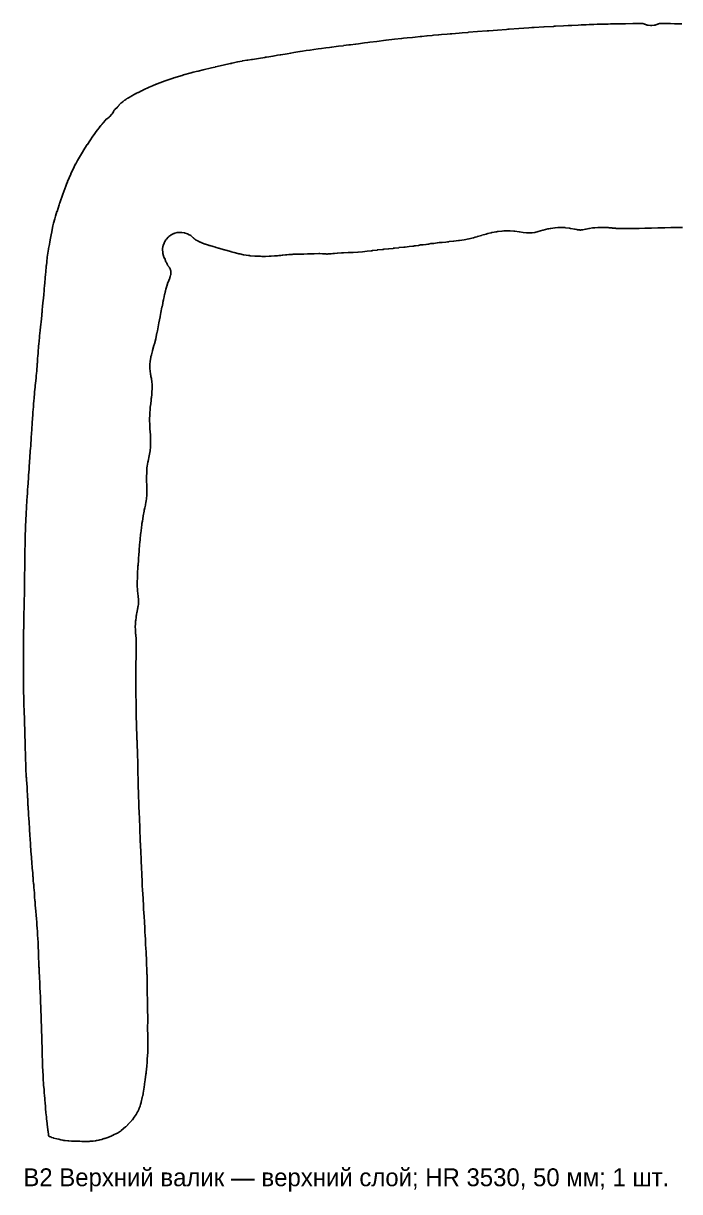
# Model space of a CAD drawing. Header units: millimetres. Extents: x 0 to 702, y -28 to 625.
# Drawn here: x 0 to 367, y -28 to 625 of the extents above; entities that cross this region are included whole.
import ezdxf

# ---------------------------------------------------------------- set-up
doc = ezdxf.new("R2010")
doc.units = ezdxf.units.MM
doc.layers.add('CUT_OUT', color=7, linetype='Continuous')
doc.layers.add('TEXT', color=8, linetype='Continuous')

msp = doc.modelspace()

# ---------------------------------------------------------------- linework, layer by layer
at = {"layer": 'CUT_OUT'}
msp.add_lwpolyline([(368.3, 510.84), (366.37, 510.85), (366.34, 510.85), (366.17, 510.85), (366.14, 510.85), (363.08, 510.81), (363.03, 510.81), (362.75, 510.82), (362.72, 510.82), (362.55, 510.82), (362.52, 510.82), (362.2, 510.82), (362.15, 510.82), (361.88, 510.82), (361.83, 510.82), (358.48, 510.71), (358.48, 510.71), (354.93, 510.59), (354.9, 510.59), (354.87, 510.59), (354.87, 510.59), (354.77, 510.59), (354.75, 510.59), (354.63, 510.59), (354.61, 510.59), (351.02, 510.48), (347.75, 510.4), (347.56, 510.4), (347.37, 510.39), (347.36, 510.39), (347.3, 510.39), (347.29, 510.39), (344.18, 510.33), (341.37, 510.28), (341.23, 510.28), (341.09, 510.28), (341.07, 510.28), (340.99, 510.28), (340.97, 510.28), (338.43, 510.24), (336.33, 510.21), (336.3, 510.21), (336.13, 510.21), (336.1, 510.21), (334.27, 510.21), (334.23, 510.21), (332.66, 510.24), (332.6, 510.25), (331.1, 510.33), (331.04, 510.34), (329.39, 510.49), (329.35, 510.5), (329.13, 510.52), (329.09, 510.52), (329.01, 510.53), (328.94, 510.53), (327.21, 510.7), (327.17, 510.7), (326.91, 510.73), (326.87, 510.73), (325.06, 510.85), (324.99, 510.86), (324.64, 510.87), (324.57, 510.87), (324.39, 510.88), (324.33, 510.88), (323.96, 510.88), (323.9, 510.88), (323.78, 510.88), (323.74, 510.88), (322.11, 510.89), (321.97, 510.88), (321.15, 510.85), (321, 510.84), (319.39, 510.69), (319.36, 510.69), (319.23, 510.68), (319.16, 510.67), (318.78, 510.63), (318.71, 510.63), (318.54, 510.61), (318.48, 510.6), (318.15, 510.55), (318.09, 510.54), (316.39, 510.27), (316.34, 510.26), (316.06, 510.21), (316.01, 510.2), (314.47, 509.9), (314.43, 509.9), (314.4, 509.89), (314.39, 509.89), (314.31, 509.88), (314.27, 509.87), (314.07, 509.83), (314.04, 509.83), (312.71, 509.57), (312.64, 509.56), (311.88, 509.45), (311.76, 509.43), (311.28, 509.4), (311.13, 509.4), (310.73, 509.41), (310.6, 509.42), (309.76, 509.52), (309.66, 509.54), (309.33, 509.6), (309.31, 509.61), (308.28, 509.82), (308.18, 509.84), (308.16, 509.85), (308.13, 509.86), (308.12, 509.86), (308.07, 509.87), (308.06, 509.87), (305.9, 510.3), (305.8, 510.32), (305.19, 510.42), (305.09, 510.43), (302.94, 510.7), (302.82, 510.72), (302.65, 510.73), (301.66, 510.81), (301.49, 510.82), (301.32, 510.82), (301.3, 510.82), (301.18, 510.82), (301.16, 510.82), (298.87, 510.83), (298.62, 510.82), (297.22, 510.7), (296.97, 510.67), (294.66, 510.29), (294.63, 510.29), (294.53, 510.27), (294.4, 510.25), (293.67, 510.11), (293.54, 510.09), (293.35, 510.04), (293.32, 510.04), (293.15, 509.99), (293.12, 509.99), (290.53, 509.32), (290.5, 509.31), (290.29, 509.26), (290.25, 509.25), (287.65, 508.51), (287.61, 508.5), (285.9, 508.08), (285.89, 508.07), (285.71, 508.03), (285.56, 508.01), (284.28, 507.84), (284.13, 507.83), (282.81, 507.8), (282.68, 507.8), (281.28, 507.88), (281.2, 507.89), (279.35, 508.1), (279.32, 508.1), (277.23, 508.39), (277.2, 508.39), (277.03, 508.41), (277, 508.42), (274.62, 508.69), (274.56, 508.69), (274.19, 508.73), (274.13, 508.73), (271.99, 508.88), (271.88, 508.89), (271.29, 508.91), (271.19, 508.91), (271.11, 508.91), (271.04, 508.91), (270.64, 508.9), (270.61, 508.9), (268.65, 508.88), (268.49, 508.88), (267.59, 508.82), (267.43, 508.81), (265.27, 508.56), (265.18, 508.55), (265.11, 508.54), (264.7, 508.49), (264.63, 508.47), (264.57, 508.46), (264.51, 508.45), (264.18, 508.4), (264.13, 508.39), (261.88, 507.94), (261.8, 507.92), (261.35, 507.82), (261.27, 507.8), (259.63, 507.38), (259.01, 507.23), (258.96, 507.22), (258.66, 507.14), (258.61, 507.13), (256.19, 506.44), (256.18, 506.44), (256.08, 506.41), (256.06, 506.4), (253.7, 505.7), (253.66, 505.69), (253.56, 505.66), (253.52, 505.65), (252.45, 505.34), (252.43, 505.34), (251.49, 505.08), (251.43, 505.07), (249.2, 504.55), (249.2, 504.54), (249.16, 504.54), (249.07, 504.52), (249.06, 504.52), (248.98, 504.5), (248.97, 504.5), (246.41, 504), (246.36, 503.99), (243.73, 503.56), (243.71, 503.56), (243.53, 503.53), (243.5, 503.53), (243.22, 503.49), (240.48, 503.13), (240.42, 503.12), (237.97, 502.89), (237.93, 502.89), (237.71, 502.87), (237.67, 502.86), (236.99, 502.78), (236.15, 502.68), (236.1, 502.67), (233.96, 502.5), (232.55, 502.39), (232.38, 502.38), (231.42, 502.25), (231.25, 502.22), (229.41, 501.88), (229.36, 501.87), (229.32, 501.86), (229.16, 501.85), (228, 501.79), (227.75, 501.77), (226.32, 501.58), (226.07, 501.54), (225.08, 501.32), (224.93, 501.3), (224.88, 501.29), (223.32, 501.21), (223.13, 501.19), (222.08, 501.06), (221.9, 501.03), (220.79, 500.83), (220.75, 500.82), (219.07, 500.56), (219.01, 500.55), (218.52, 500.5), (218.06, 500.45), (218.01, 500.45), (217.75, 500.42), (217.71, 500.41), (215.62, 500.13), (215.58, 500.12), (213.33, 499.88), (212.98, 499.85), (212.6, 499.81), (212.6, 499.81), (210.07, 499.55), (210.04, 499.55), (209.9, 499.54), (209.87, 499.53), (207.4, 499.24), (207.38, 499.24), (207.08, 499.21), (206.72, 499.17), (206.7, 499.17), (206.59, 499.15), (206.57, 499.15), (204.07, 498.86), (204.04, 498.85), (201.48, 498.61), (201.47, 498.61), (201.43, 498.61), (201.43, 498.61), (201.07, 498.57), (201.06, 498.57), (200.7, 498.53), (198.08, 498.27), (198.04, 498.27), (197.79, 498.24), (197.74, 498.23), (195.27, 497.92), (195.24, 497.91), (195.01, 497.89), (194.7, 497.85), (194.67, 497.85), (194.47, 497.82), (194.44, 497.82), (192.07, 497.5), (192.03, 497.5), (189.6, 497.23), (189.55, 497.23), (189.53, 497.22), (189.52, 497.22), (186.98, 497.02), (186.94, 497.01), (184.3, 496.86), (184.18, 496.86), (184.16, 496.86), (181.42, 496.74), (178.86, 496.65), (178.83, 496.64), (178.66, 496.64), (178.63, 496.64), (178.34, 496.62), (178.31, 496.62), (178.15, 496.61), (178.12, 496.6), (177.83, 496.58), (177.79, 496.58), (175.54, 496.46), (175.51, 496.46), (175.29, 496.44), (175.26, 496.44), (173.81, 496.33), (173.7, 496.32), (173.13, 496.25), (173.02, 496.24), (171.97, 496.09), (171.91, 496.08), (171.43, 496.03), (171.25, 496.02), (170.96, 496.02), (170.84, 496.02), (170.15, 496), (170.03, 495.99), (169.84, 495.98), (169.65, 495.98), (169.04, 496.01), (169.01, 496.02), (167.66, 496.12), (167.59, 496.12), (167.22, 496.15), (167.15, 496.15), (165.67, 496.2), (165.59, 496.2), (165.17, 496.2), (165.09, 496.2), (162.47, 496.16), (162.44, 496.16), (162.2, 496.16), (162.16, 496.16), (161.92, 496.15), (161.88, 496.15), (161.64, 496.15), (161.62, 496.15), (161.5, 496.14), (161.48, 496.14), (159.5, 496.06), (159.45, 496.06), (159.04, 496.06), (158.99, 496.06), (158.76, 496.05), (158.72, 496.05), (156.79, 495.99), (156.78, 495.99), (156.07, 495.97), (156.05, 495.97), (153.64, 495.95), (153.59, 495.95), (152.56, 495.97), (152.32, 495.97), (150.98, 495.9), (150.75, 495.88), (150.13, 495.8), (150.08, 495.79), (149.22, 495.71), (149.1, 495.7), (148.87, 495.66), (148.44, 495.63), (148.37, 495.63), (147.24, 495.59), (147.2, 495.59), (146.78, 495.58), (146.52, 495.57), (145.04, 495.43), (144.78, 495.4), (143.79, 495.22), (143.74, 495.21), (143.34, 495.15), (143.22, 495.14), (142.89, 495.12), (142.78, 495.11), (142.1, 495.04), (142.1, 495.04), (142.08, 495.04), (142.05, 495.03), (140.29, 494.9), (140.27, 494.9), (138.4, 494.79), (138.39, 494.78), (138.29, 494.78), (138.28, 494.78), (137.91, 494.75), (137.85, 494.75), (137.36, 494.73), (135.39, 494.68), (135.33, 494.67), (133.17, 494.69), (132.51, 494.7), (132.46, 494.7), (131.72, 494.73), (131.72, 494.73), (131.69, 494.73), (131.68, 494.73), (129.39, 494.84), (129.33, 494.84), (126.75, 495.06), (126.34, 495.1), (126.26, 495.11), (125.93, 495.16), (125.9, 495.16), (125.76, 495.18), (125.73, 495.18), (123.13, 495.52), (123.06, 495.53), (123, 495.55), (120.93, 496.04), (120.84, 496.06), (120.36, 496.16), (120.27, 496.18), (119.99, 496.23), (119.9, 496.25), (117.88, 496.74), (117.84, 496.75), (117.05, 496.96), (116.92, 497), (116.92, 497), (116.87, 497.02), (116.17, 497.22), (116.05, 497.25), (115.89, 497.29), (115.84, 497.3), (112.32, 498.29), (112.26, 498.31), (112.24, 498.31), (109.21, 499.25), (109.2, 499.25), (109.14, 499.27), (109.13, 499.27), (107.81, 499.67), (107.76, 499.68), (107.48, 499.76), (107.43, 499.78), (106.07, 500.13), (106.04, 500.14), (104.2, 500.67), (103.74, 500.81), (103.71, 500.82), (103.39, 500.92), (101.69, 501.46), (101.62, 501.48), (100.11, 502.04), (100.01, 502.08), (98.92, 502.57), (98.86, 502.6), (97.98, 503.04), (97.59, 503.24), (97.59, 503.24), (97.54, 503.26), (97.53, 503.27), (96.59, 503.74), (96.53, 503.77), (96.33, 503.88), (96.27, 503.91), (96.21, 503.96), (96.13, 504.03), (96.03, 504.11), (95.66, 504.41), (95.55, 504.5), (95.54, 504.51), (95.51, 504.53), (95.26, 504.74), (95.17, 504.81), (95.02, 504.95), (94.95, 505.02), (94.93, 505.04), (94.68, 505.28), (94.55, 505.38), (93.97, 505.91), (93.74, 506.1), (93.49, 506.27), (92.32, 506.98), (92.06, 507.12), (91.79, 507.23), (90.5, 507.7), (90.22, 507.78), (89.93, 507.84), (88.57, 508.05), (88.28, 508.08), (87.98, 508.08), (86.61, 508.02), (86.32, 507.99), (86.03, 507.93), (84.7, 507.6), (84.42, 507.52), (84.14, 507.4), (82.9, 506.82), (82.64, 506.68), (82.4, 506.52), (81.29, 505.7), (81.07, 505.52), (80.86, 505.31), (79.93, 504.29), (79.75, 504.07), (79.58, 503.82), (78.88, 502.65), (78.74, 502.39), (78.62, 502.11), (78.16, 500.82), (78.07, 500.54), (78.02, 500.25), (77.81, 498.89), (77.79, 498.6), (77.78, 498.31), (77.85, 496.94), (77.88, 496.64), (77.94, 496.35), (78.27, 495.02), (78.36, 494.74), (78.47, 494.47), (78.93, 493.5), (78.96, 493.43), (79.68, 491.68), (79.81, 491.39), (79.92, 491.19), (79.95, 491.15), (80.04, 490.98), (80.09, 490.89), (80.36, 490.3), (80.47, 490.1), (80.56, 489.94), (80.63, 489.82), (81.06, 489.15), (81.14, 489.03), (81.33, 488.75), (81.57, 488.41), (81.59, 488.38), (81.61, 488.35), (81.63, 488.31), (81.67, 488.26), (81.68, 488.24), (81.74, 488.14), (81.81, 488.02), (81.95, 487.72), (82, 487.59), (82.18, 487.13), (82.22, 486.99), (82.35, 486.51), (82.39, 486.32), (82.47, 485.73), (82.48, 485.52), (82.48, 485.07), (82.47, 485.01), (82.46, 484.94), (82.36, 484.38), (82.31, 484.2), (82.04, 483.37), (82.02, 483.3), (81.92, 482.95), (81.9, 482.88), (81.8, 482.54), (81.77, 482.45), (81.65, 482.09), (81.63, 482.03), (81.29, 481.18), (81.27, 481.13), (81.01, 480.56), (80.95, 480.4), (80.61, 479.52), (80.56, 479.37), (80.15, 478.08), (80.13, 478.01), (80.01, 477.61), (79.99, 477.54), (79.68, 476.37), (79.4, 475.35), (79.36, 475.21), (79.28, 474.86), (79.27, 474.81), (78.96, 473.59), (78.95, 473.54), (78.92, 473.47), (78.88, 473.3), (78.65, 472.32), (78.62, 472.15), (78.6, 472.05), (78.59, 472), (78.29, 470.48), (78.28, 470.45), (78.13, 469.78), (78.13, 469.77), (78.11, 469.71), (78.11, 469.7), (78.07, 469.5), (78.05, 469.44), (77.99, 469.09), (77.97, 469.03), (77.87, 468.43), (77.86, 468.37), (77.47, 466.56), (77.46, 466.52), (77.41, 466.29), (77.4, 466.25), (76.85, 463.32), (76.65, 462.26), (76.41, 461), (76.41, 460.99), (76.39, 460.9), (76.39, 460.89), (75.79, 457.61), (75.13, 454.1), (75.12, 454.08), (74.93, 453.14), (74.92, 453.1), (74.72, 452.24), (74.71, 452.2), (74.66, 451.99), (74.66, 451.96), (73.98, 448.7), (73.96, 448.63), (73.23, 445.76), (73.21, 445.71), (73.16, 445.54), (73.15, 445.5), (73.07, 445.23), (73.05, 445.18), (72.95, 444.85), (72.93, 444.79), (72.18, 442.08), (72.18, 442.05), (72.14, 441.9), (72.13, 441.87), (71.56, 439.66), (71.54, 439.59), (71.52, 439.51), (71.31, 438.67), (71.28, 438.52), (71.25, 438.38), (71.24, 438.34), (71.2, 438.11), (71.2, 438.07), (70.87, 436.08), (70.84, 435.83), (70.72, 434.37), (70.71, 434.11), (70.73, 432.18), (70.73, 432.17), (70.73, 432.13), (70.73, 432.13), (70.73, 432.12), (70.74, 431.9), (70.84, 430.78), (70.85, 430.65), (71.1, 428.75), (71.11, 428.66), (71.18, 428.23), (71.19, 428.16), (71.31, 427.5), (71.51, 426.42), (71.52, 426.35), (71.53, 426.34), (71.53, 426.28), (71.8, 424.6), (71.81, 424.47), (71.92, 422.99), (71.92, 422.88), (71.92, 422.85), (71.92, 422.83), (71.92, 420.78), (71.92, 420.69), (71.81, 418.98), (71.81, 418.96), (71.81, 418.83), (71.81, 418.81), (71.78, 418.25), (71.78, 418.2), (71.71, 417.31), (71.7, 417.27), (71.56, 415.92), (71.55, 415.85), (71.44, 415.15), (71.42, 415.04), (71.34, 414.39), (71.33, 414.27), (71.17, 412.31), (71.16, 412.21), (70.9, 410.47), (70.88, 410.32), (70.8, 409.45), (70.79, 409.3), (70.69, 407.13), (70.69, 407.09), (70.68, 406.92), (70.68, 406.88), (70.65, 405.87), (70.65, 405.83), (70.56, 404.11), (70.56, 404.03), (70.54, 403.58), (70.54, 403.51), (70.54, 402.85), (70.54, 402.77), (70.55, 402.33), (70.56, 402.25), (70.6, 401.44), (70.6, 401.42), (70.71, 398.61), (70.71, 398.56), (70.72, 398.32), (70.72, 398.28), (70.95, 394.97), (70.97, 394.62), (70.97, 394.58), (70.98, 394.35), (70.98, 394.32), (70.99, 394.15), (70.99, 394.12), (71.08, 392.64), (71.08, 392.6), (71.12, 391.29), (71.12, 391.21), (71.08, 388.77), (71.08, 388.74), (71.08, 388.59), (71.08, 388.57), (71.08, 388.43), (71.07, 388.28), (71.06, 388.19), (71.06, 388.17), (70.81, 386.05), (70.8, 385.97), (70.33, 383.27), (70.32, 383.21), (69.68, 380.28), (69.66, 380.2), (69.58, 379.74), (69.56, 379.65), (69.2, 377.41), (69.2, 377.4), (69.19, 377.34), (69.19, 377.33), (69.05, 376.44), (69.03, 376.23), (68.93, 375.01), (68.92, 374.79), (68.91, 373.79), (68.91, 373.74), (68.83, 371.7), (68.83, 371.62), (68.83, 371.17), (68.83, 371.09), (68.86, 369.13), (68.86, 369.08), (68.87, 368.78), (68.87, 368.73), (68.95, 367.2), (68.95, 367.17), (69, 365.63), (69.01, 365.6), (69.03, 364.01), (69.03, 363.94), (68.96, 362.13), (68.96, 362.12), (68.96, 362.06), (68.96, 362.05), (68.93, 360.93), (68.92, 360.78), (68.78, 359.7), (68.77, 359.68), (68.76, 359.59), (68.76, 359.58), (68.53, 357.65), (68.52, 357.57), (68.18, 355.59), (68.17, 355.55), (67.91, 354.22), (67.9, 354.18), (67.59, 352.78), (67.57, 352.72), (67.51, 352.4), (67.5, 352.34), (67.01, 349.73), (67.01, 349.7), (66.98, 349.56), (66.98, 349.53), (66.51, 346.75), (66.51, 346.71), (66.25, 345.4), (66.23, 345.3), (66.14, 344.75), (66.13, 344.66), (65.93, 343.14), (65.93, 343.12), (65.92, 343.04), (65.92, 343.03), (65.55, 339.92), (65.55, 339.88), (65.52, 339.64), (65.52, 339.6), (65.21, 336.26), (65.09, 334.95), (65.09, 334.93), (65.08, 334.86), (65.08, 334.85), (64.98, 333.71), (64.98, 333.69), (64.97, 333.59), (64.97, 333.58), (64.72, 330.2), (64.72, 330.2), (64.52, 327.54), (64.52, 327.52), (64.42, 326.4), (64.42, 326.35), (64.4, 326.07), (64.4, 326.02), (64.38, 325.82), (64.38, 325.79), (64.31, 324.82), (64.31, 324.8), (64.08, 322.07), (64.08, 322.04), (64.02, 321.55), (64.01, 321.44), (63.97, 320.82), (63.96, 320.71), (63.94, 320.2), (63.94, 320.18), (63.85, 318.32), (63.85, 318.3), (63.79, 317.35), (63.79, 317.34), (63.79, 317.3), (63.79, 317.29), (63.78, 317.07), (63.77, 317.01), (63.76, 316.66), (63.76, 316.59), (63.75, 315.84), (63.74, 315.8), (63.7, 314.94), (63.7, 314.91), (63.7, 314.73), (63.69, 314.69), (63.65, 313.12), (63.65, 313.11), (63.65, 313.05), (63.65, 313.03), (63.65, 312.71), (63.65, 312.68), (63.64, 312.5), (63.64, 312.47), (63.64, 312.14), (63.64, 312.13), (63.64, 312.07), (63.64, 312.06), (63.66, 310.67), (63.66, 310.6), (63.67, 310.2), (63.67, 310.13), (63.75, 308.76), (63.75, 308.74), (63.75, 308.64), (63.76, 308.57), (63.79, 308.14), (63.79, 308.06), (63.81, 307.92), (63.81, 307.89), (63.83, 307.68), (63.83, 307.64), (63.97, 306.48), (63.97, 306.45), (63.99, 306.27), (63.99, 306.24), (64.14, 304.84), (64.14, 304.79), (64.18, 304.53), (64.18, 304.49), (64.2, 304.37), (64.2, 304.35), (64.22, 304.16), (64.23, 304.14), (64.32, 303.25), (64.32, 303.19), (64.36, 302.52), (64.36, 302.51), (64.36, 302.46), (64.37, 302.29), (64.37, 302.29), (64.36, 302.1), (64.36, 302.06), (64.35, 301.57), (64.35, 301.47), (64.3, 300.82), (64.3, 300.79), (64.28, 300.68), (64.28, 300.63), (64.27, 300.54), (64.26, 300.52), (64.25, 300.4), (64.25, 300.38), (64.1, 299.16), (64.09, 299.12), (64.04, 298.78), (64.04, 298.74), (63.92, 298.1), (63.91, 298.05), (63.84, 297.73), (63.83, 297.65), (63.51, 295.95), (63.51, 295.92), (63.48, 295.76), (63.48, 295.73), (63.28, 294.54), (63.26, 294.46), (63.19, 294.14), (63.18, 294.08), (63.11, 293.76), (63.09, 293.66), (62.99, 293.04), (62.98, 292.93), (62.78, 291.41), (62.77, 291.32), (62.72, 290.79), (62.71, 290.7), (62.6, 289.1), (62.6, 288.94), (62.55, 288.09), (62.55, 287.9), (62.55, 287.8), (62.55, 287.76), (62.55, 287.52), (62.55, 287.47), (62.6, 286.27), (62.6, 286.22), (62.6, 286.14), (62.6, 286.06), (62.62, 285.59), (62.62, 285.51), (62.72, 283.94), (62.72, 283.92), (62.73, 283.77), (62.74, 283.74), (62.76, 283.39), (62.77, 283.38), (62.77, 283.32), (62.77, 283.31), (62.83, 282.66), (62.94, 281.32), (62.94, 281.3), (63.01, 280.31), (63.05, 279.5), (63.06, 279.42), (63.06, 278.42), (63.06, 278.39), (63.06, 278.2), (63.06, 278.17), (63.09, 277.1), (63.09, 277.06), (63.09, 275.67), (63.09, 275.65), (63.07, 274.33), (63.06, 273.11), (63.02, 271.08), (63.02, 271.05), (62.94, 269.09), (62.94, 269.05), (62.93, 268.86), (62.93, 268.82), (62.91, 267.23), (62.83, 262.83), (62.83, 262.81), (62.83, 262.72), (62.82, 262.4), (62.82, 262.32), (62.82, 262.17), (62.82, 262.15), (62.77, 256.65), (62.77, 256.64), (62.77, 256.58), (62.77, 256.57), (62.77, 254.81), (62.77, 254.78), (62.77, 254.56), (62.77, 254.52), (62.86, 250.34), (62.98, 244.79), (62.98, 244.55), (62.98, 244.53), (62.99, 244.41), (62.99, 244.38), (62.99, 244.15), (63.09, 238.88), (63.12, 235.52), (63.12, 235.48), (63.13, 235.25), (63.13, 235.21), (63.19, 233.45), (63.31, 229.83), (63.31, 229.75), (63.31, 229.75), (63.31, 229.61), (63.34, 228.78), (63.35, 228.64), (63.35, 228.61), (63.35, 228.54), (63.43, 226.05), (63.43, 226.04), (63.43, 226), (63.43, 225.99), (63.48, 224.56), (63.48, 224.52), (63.49, 224.33), (63.5, 224.3), (63.57, 223), (63.57, 222.97), (63.63, 221.56), (63.68, 220.36), (63.68, 220.34), (63.68, 220.28), (63.68, 220.27), (63.75, 218.94), (63.75, 218.92), (63.78, 217.97), (63.8, 217.16), (63.8, 217.13), (63.81, 217), (63.81, 216.97), (63.86, 215.85), (63.86, 215.79), (63.86, 214.71), (63.86, 214.68), (63.87, 214.49), (63.87, 214.46), (63.89, 213.71), (63.91, 212.88), (63.91, 212.86), (63.91, 211.55), (63.91, 211.54), (63.92, 211.46), (63.92, 211.44), (63.94, 210.13), (63.96, 208.76), (63.97, 207.45), (63.97, 207.43), (63.97, 207.28), (63.97, 207.25), (64.01, 205.51), (64.01, 205.49), (64.01, 205.4), (64.01, 205.39), (64.1, 202.94), (64.1, 202.87), (64.09, 202.36), (64.09, 202.24), (64.11, 201.53), (64.12, 201.4), (64.15, 200.85), (64.16, 200.79), (64.24, 197.68), (64.29, 195.57), (64.29, 195.52), (64.29, 195.27), (64.3, 195.22), (64.42, 192.8), (64.42, 192.78), (64.54, 189.43), (64.54, 189.4), (64.57, 188.35), (64.57, 188.34), (64.57, 188.28), (64.57, 188.27), (64.6, 187.23), (64.6, 187.22), (64.73, 183.66), (64.82, 180.66), (64.82, 180.65), (64.82, 180.6), (64.83, 180.6), (64.88, 179.03), (64.89, 179.02), (64.89, 178.96), (64.89, 178.95), (64.99, 176.7), (65.07, 174.59), (65.11, 173.36), (65.11, 173.33), (65.12, 173.16), (65.12, 173.13), (65.29, 170.05), (65.3, 170), (65.35, 167.11), (65.36, 167.05), (65.37, 166.73), (65.37, 166.67), (65.47, 164.95), (65.47, 164.93), (65.59, 162.48), (65.59, 162.43), (65.61, 161.15), (65.61, 161.07), (65.63, 160.58), (65.64, 160.49), (65.74, 159.14), (65.74, 159.1), (65.84, 156.99), (65.84, 156.97), (65.9, 155.13), (65.9, 155.07), (65.92, 154.75), (65.92, 154.7), (66.09, 152.37), (66.09, 152.36), (66.22, 150.14), (66.22, 150.11), (66.26, 149.1), (66.27, 149.01), (66.27, 148.98), (66.27, 148.93), (66.27, 148.89), (66.28, 148.67), (66.28, 148.64), (66.39, 145.93), (66.39, 145.85), (66.37, 144.03), (66.37, 143.84), (66.42, 142.77), (66.44, 142.58), (66.61, 141.09), (66.62, 141.01), (66.63, 140.8), (66.63, 140.77), (66.74, 138.08), (66.75, 138.01), (66.77, 137.61), (66.78, 137.54), (66.87, 136.5), (66.87, 136.47), (66.98, 134.85), (66.98, 134.82), (67.09, 132.43), (67.09, 132.42), (67.09, 132.37), (67.09, 132.36), (67.22, 130), (67.22, 129.99), (67.22, 129.94), (67.22, 129.93), (67.35, 127.76), (67.45, 125.7), (67.46, 125.7), (67.46, 125.65), (67.46, 125.64), (67.61, 122.93), (67.61, 122.92), (67.62, 122.88), (67.62, 122.87), (67.85, 119.12), (67.91, 118.12), (67.94, 117.43), (67.94, 117.4), (67.95, 117.21), (67.95, 117.17), (68.11, 114.94), (68.11, 114.9), (68.19, 113.3), (68.19, 113.29), (68.28, 110.41), (68.28, 110.35), (68.3, 109.98), (68.31, 109.92), (68.45, 108.01), (68.46, 107.98), (68.58, 105.9), (68.58, 105.83), (68.6, 104.61), (68.6, 104.51), (68.63, 103.96), (68.63, 103.86), (68.73, 102.59), (68.74, 102.53), (68.8, 101), (68.8, 100.95), (68.81, 99.25), (68.81, 99.17), (68.83, 98.69), (68.84, 98.61), (68.96, 96.64), (68.96, 96.6), (69.08, 93.63), (69.08, 93.59), (69.09, 93.18), (69.09, 93.13), (69.1, 92.84), (69.1, 92.79), (69.1, 92.73), (69.1, 92.72), (69.1, 92.69), (69.1, 92.66), (69.16, 88.87), (69.2, 85.43), (69.2, 85.4), (69.2, 85.2), (69.2, 85.16), (69.24, 84.08), (69.27, 82.89), (69.27, 82.87), (69.32, 79.16), (69.32, 79.15), (69.33, 79.09), (69.33, 79.08), (69.43, 74.32), (69.44, 73.51), (69.44, 73.49), (69.44, 72.9), (69.44, 72.86), (69.44, 72.65), (69.45, 72.61), (69.51, 70.3), (69.51, 70.25), (69.49, 67.35), (69.49, 67.31), (69.37, 63.86), (69.37, 63.72), (69.38, 62.93), (69.38, 62.79), (69.56, 59.67), (69.56, 59.6), (69.6, 55.07), (69.6, 55.03), (69.6, 54.7), (69.6, 54.65), (69.6, 54.53), (69.6, 54.47), (69.46, 50.01), (69.46, 49.99), (69.27, 45.95), (69.27, 45.91), (69.27, 45.86), (69.27, 45.84), (69.17, 44.37), (69.17, 44.35), (69, 42.19), (68.99, 42.15), (68.64, 38.79), (68.64, 38.76), (68.62, 38.61), (68.62, 38.59), (68.58, 38.19), (68.58, 38.15), (68.52, 37.58), (68.51, 37.56), (68.12, 34.52), (68.11, 34.48), (67.76, 32.23), (67.75, 32.19), (67.71, 31.94), (67.71, 31.9), (67.51, 30.34), (67.5, 30.3), (67, 27.06), (67, 27.02), (66.88, 26.4), (66.87, 26.32), (66.83, 26.17), (66.82, 26.11), (66.73, 25.73), (66.72, 25.66), (66.68, 25.46), (66.66, 25.39), (66.47, 24.56), (65.84, 21.92), (65.82, 21.86), (65.48, 20.63), (65.47, 20.59), (65.24, 19.87), (65.21, 19.76), (64.78, 18.68), (64.76, 18.64), (64.69, 18.45), (64.68, 18.42), (64.52, 18), (64.47, 17.87), (64.31, 17.53), (64.3, 17.52), (63.9, 16.69), (63.87, 16.62), (63.25, 15.51), (63.23, 15.47), (63.05, 15.18), (62.98, 15.06), (61.95, 13.64), (61.94, 13.63), (61.91, 13.58), (61.9, 13.58), (60.92, 12.2), (60.89, 12.16), (60.86, 12.12), (60.82, 12.08), (60.65, 11.87), (60.61, 11.82), (58.43, 9.42), (58.39, 9.38), (57.82, 8.79), (57.79, 8.76), (57.22, 8.21), (57.15, 8.15), (54.72, 6.07), (54.69, 6.04), (54.48, 5.87), (54.43, 5.84), (54.39, 5.81), (54.26, 5.73), (54.22, 5.71), (52.56, 4.73), (52.07, 4.44), (51.95, 4.38), (50.41, 3.66), (50.39, 3.65), (50.28, 3.6), (50.26, 3.59), (49.6, 3.27), (49.51, 3.23), (48.07, 2.64), (47.5, 2.41), (47.48, 2.4), (47.38, 2.36), (47.36, 2.35), (47.35, 2.35), (47.27, 2.32), (46.16, 1.93), (45.45, 1.68), (45.38, 1.66), (45.37, 1.65), (45.35, 1.65), (45.23, 1.61), (45.21, 1.61), (44.68, 1.44), (44.67, 1.44), (43.8, 1.18), (43.72, 1.16), (42.78, 0.93), (42.76, 0.93), (42.67, 0.9), (42.65, 0.9), (42.21, 0.79), (42.13, 0.77), (41.29, 0.6), (41.27, 0.6), (40.73, 0.5), (40.65, 0.49), (40.42, 0.46), (40.39, 0.45), (40.22, 0.43), (40.2, 0.43), (38.94, 0.24), (38.84, 0.23), (37.68, 0.14), (37.64, 0.14), (37.4, 0.11), (37.36, 0.11), (36.79, 0.05), (36.7, 0.04), (36.56, 0.04), (35.62, 0.01), (35.59, 0), (35.19, 0), (35.15, 0), (33.99, 0.02), (33.96, 0.02), (33.93, 0.02), (33.87, 0.02), (33.37, 0.04), (32.87, 0.07), (32.86, 0.07), (32.79, 0.07), (32.78, 0.07), (32.58, 0.08), (31.53, 0.13), (31.47, 0.13), (31.15, 0.14), (31.09, 0.14), (30.96, 0.14), (30.66, 0.14), (30.64, 0.14), (29.2, 0.18), (29.19, 0.18), (28.51, 0.21), (28.48, 0.21), (28.33, 0.21), (28.3, 0.22), (26.94, 0.24), (26.85, 0.25), (25.44, 0.36), (25.42, 0.36), (25.29, 0.37), (25.27, 0.37), (24.85, 0.39), (24.78, 0.4), (23.4, 0.55), (22.87, 0.61), (22.79, 0.63), (22.68, 0.64), (22.65, 0.65), (22.11, 0.74), (22.07, 0.74), (20.99, 0.95), (20.92, 0.97), (19.89, 1.22), (19.84, 1.23), (19.61, 1.29), (19.57, 1.3), (18.75, 1.47), (18.69, 1.49), (17.06, 1.91), (17, 1.93), (16.96, 1.94), (16.92, 1.95), (16.81, 1.99), (16.77, 2), (15.78, 2.31), (15.7, 2.34), (15.19, 2.53), (15.15, 2.55), (14.93, 2.62), (14.9, 2.64), (14.75, 2.68), (14.68, 2.71), (14.61, 2.74), (14.59, 2.75), (14.33, 2.86), (14.26, 2.89), (14.25, 2.96), (14.13, 3.46), (14.13, 3.49), (14.11, 3.57), (14.1, 3.64), (13.78, 5.71), (13.72, 6.1), (13.72, 6.14), (13.65, 6.68), (13.31, 9.41), (13.31, 9.44), (13.29, 9.6), (13.29, 9.61), (13.28, 9.68), (13.28, 9.69), (13.25, 9.97), (13.25, 9.99), (12.97, 12.62), (12.97, 12.64), (12.87, 13.69), (12.87, 13.7), (12.86, 13.8), (12.86, 13.82), (12.62, 16.06), (12.62, 16.09), (12.42, 18.48), (12.42, 18.5), (12.41, 18.63), (12.4, 18.65), (12.31, 19.59), (12.31, 19.61), (12.12, 21.67), (12, 23.15), (12, 23.17), (11.96, 23.77), (11.96, 23.8), (11.95, 23.98), (11.94, 24.01), (11.79, 25.72), (11.68, 27.2), (11.67, 27.22), (11.53, 29.59), (11.53, 29.64), (11.51, 29.87), (11.5, 29.92), (11.34, 31.74), (11.34, 31.76), (11.07, 35.34), (11.07, 35.36), (11.05, 35.61), (11.05, 35.77), (11.04, 35.8), (11.03, 35.95), (11.03, 35.98), (11.01, 36.24), (11.01, 36.27), (10.81, 39.79), (10.81, 39.82), (10.79, 40.59), (10.79, 40.61), (10.78, 40.72), (10.78, 40.74), (10.75, 41.31), (10.75, 41.34), (10.7, 42.98), (10.66, 44.64), (10.64, 45.23), (10.57, 47.88), (10.57, 47.97), (10.57, 47.98), (10.49, 51.16), (10.49, 51.17), (10.49, 51.2), (10.49, 51.2), (10.48, 51.73), (10.46, 52.46), (10.46, 52.46), (10.37, 55.68), (10.37, 55.69), (10.37, 55.72), (10.37, 55.73), (10.27, 58.63), (10.24, 59.73), (10.22, 60.72), (10.22, 60.74), (10.21, 60.82), (10.21, 60.83), (10.1, 64.18), (9.98, 67.53), (9.94, 68.71), (9.9, 70.13), (9.9, 70.14), (9.79, 73.06), (9.79, 73.07), (9.69, 75.89), (9.65, 77.1), (9.62, 78.02), (9.62, 78.03), (9.61, 78.13), (9.61, 78.15), (9.5, 80.83), (9.5, 80.84), (9.49, 80.92), (9.49, 80.93), (9.37, 83.39), (9.36, 83.53), (9.35, 83.68), (9.35, 83.69), (9.35, 83.75), (9.35, 83.76), (9.25, 85.58), (9.25, 85.6), (9.2, 87.09), (9.2, 87.1), (9.2, 87.14), (9.2, 87.15), (9.19, 87.4), (9.18, 87.69), (9.12, 89.29), (9.12, 89.31), (9.12, 89.43), (9.12, 89.45), (9.05, 90.97), (9.01, 91.68), (9.01, 91.69), (8.97, 92.52), (8.97, 92.52), (8.97, 92.56), (8.97, 92.57), (8.88, 94.31), (8.77, 96.44), (8.74, 97.1), (8.71, 97.71), (8.71, 97.71), (8.71, 97.76), (8.71, 97.77), (8.6, 100.22), (8.6, 100.24), (8.52, 102.54), (8.52, 102.56), (8.52, 102.62), (8.52, 102.63), (8.48, 103.47), (8.44, 104.61), (8.38, 106.58), (8.38, 106.58), (8.37, 106.62), (8.37, 106.63), (8.32, 108.19), (8.32, 108.2), (8.32, 108.23), (8.31, 108.23), (8.25, 109.8), (8.25, 109.81), (8.19, 111.31), (8.19, 111.31), (8.19, 111.35), (8.19, 111.36), (8.1, 113.26), (8.1, 113.28), (8.09, 113.4), (8.09, 113.42), (7.98, 115.27), (7.98, 115.28), (7.86, 117.11), (7.86, 117.12), (7.86, 117.19), (7.86, 117.2), (7.7, 119.43), (7.6, 120.79), (7.6, 120.8), (7.6, 120.88), (7.6, 120.9), (7.48, 122.38), (7.3, 124.59), (7.15, 126.39), (7.15, 126.39), (7.15, 126.44), (7.15, 126.44), (6.96, 128.68), (6.67, 132.14), (6.63, 132.69), (6.6, 133.11), (6.6, 133.14), (6.58, 133.31), (6.58, 133.34), (6.5, 134.28), (6.49, 134.3), (6.29, 136.94), (6.19, 138.54), (6.18, 138.59), (6.16, 138.86), (6.16, 138.91), (6, 140.5), (6, 140.52), (5.87, 141.97), (5.87, 141.99), (5.78, 143.21), (5.78, 143.26), (5.76, 143.51), (5.76, 143.55), (5.69, 144.2), (5.69, 144.22), (5.56, 145.63), (5.56, 145.65), (5.45, 147.09), (5.4, 147.82), (5.39, 147.84), (5.38, 147.97), (5.38, 147.99), (5.2, 150.09), (4.97, 152.82), (4.96, 152.96), (4.96, 152.96), (4.96, 152.99), (4.96, 152.99), (4.74, 155.86), (4.56, 158.4), (4.56, 158.41), (4.5, 159.28), (4.43, 160.16), (4.25, 162.71), (4.07, 165.39), (4.07, 165.4), (4.07, 165.46), (4.07, 165.47), (4.03, 165.92), (4.03, 165.93), (3.99, 166.45), (3.81, 169.03), (3.65, 171.24), (3.57, 172.27), (3.57, 172.29), (3.51, 173.32), (3.51, 173.34), (3.5, 173.44), (3.5, 173.46), (3.36, 175.44), (3.22, 177.71), (3.2, 178.02), (3.19, 178.29), (3.19, 178.3), (3.18, 178.37), (3.18, 178.38), (3.05, 180.5), (2.94, 182.35), (2.93, 182.6), (2.93, 182.62), (2.92, 182.74), (2.92, 182.76), (2.9, 183.04), (2.8, 184.55), (2.74, 185.47), (2.74, 185.5), (2.72, 185.66), (2.72, 185.69), (2.67, 186.31), (2.67, 186.33), (2.61, 187.15), (2.61, 187.19), (2.6, 187.33), (2.6, 187.37), (2.59, 187.61), (2.58, 187.65), (2.58, 187.77), (2.57, 187.81), (2.54, 188.58), (2.54, 188.6), (2.53, 189.11), (2.53, 189.15), (2.52, 189.36), (2.52, 189.4), (2.48, 190.27), (2.41, 191.77), (2.41, 191.84), (2.41, 191.85), (2.4, 191.94), (2.4, 191.96), (2.4, 192.02), (2.4, 192.03), (2.4, 192.1), (2.4, 192.11), (2.36, 192.84), (2.31, 193.86), (2.31, 193.87), (2.3, 193.94), (2.3, 193.95), (2.2, 195.81), (2.2, 195.82), (2.2, 195.86), (2.2, 195.87), (2.19, 196.02), (2.19, 196.03), (2.18, 196.22), (2.06, 198.09), (2.06, 198.11), (2.06, 198.17), (2.05, 198.18), (1.93, 199.95), (1.92, 200.09), (1.92, 200.09), (1.92, 200.13), (1.92, 200.14), (1.92, 200.17), (1.92, 200.17), (1.79, 201.95), (1.72, 202.99), (1.72, 203.02), (1.71, 203.15), (1.71, 203.17), (1.65, 203.78), (1.56, 205.06), (1.56, 205.1), (1.55, 205.18), (1.55, 205.21), (1.54, 205.4), (1.54, 205.43), (1.53, 205.55), (1.53, 205.58), (1.47, 206.76), (1.47, 206.79), (1.46, 207.2), (1.46, 207.23), (1.45, 207.43), (1.45, 207.46), (1.4, 208.46), (1.4, 208.48), (1.37, 209.4), (1.37, 209.42), (1.36, 209.76), (1.36, 209.78), (1.36, 209.93), (1.36, 209.96), (1.35, 210.03), (1.35, 210.05), (1.32, 211.46), (1.32, 211.46), (1.28, 212.85), (1.28, 212.86), (1.28, 212.91), (1.28, 212.92), (1.27, 213.23), (1.26, 213.53), (1.21, 215.12), (1.21, 215.13), (1.21, 215.21), (1.21, 215.22), (1.15, 216.71), (1.15, 216.73), (1.13, 217.4), (1.13, 217.56), (1.13, 217.56), (1.12, 217.76), (1.12, 217.77), (1.12, 217.83), (1.12, 217.84), (1.09, 218.53), (1.09, 218.54), (1.05, 220.51), (1.05, 220.52), (1.05, 220.56), (1.05, 220.57), (0.98, 222.77), (0.98, 222.78), (0.98, 222.82), (0.98, 222.83), (0.96, 223.35), (0.94, 223.91), (0.94, 223.92), (0.86, 226.31), (0.86, 226.32), (0.8, 228.2), (0.8, 228.22), (0.76, 229.48), (0.76, 229.49), (0.76, 229.56), (0.76, 229.57), (0.75, 229.93), (0.75, 229.93), (0.73, 230.33), (0.65, 233.42), (0.56, 236.4), (0.56, 236.41), (0.56, 236.49), (0.56, 236.5), (0.55, 236.64), (0.55, 236.83), (0.46, 239.66), (0.4, 241.63), (0.4, 241.65), (0.4, 241.76), (0.4, 241.77), (0.35, 243.01), (0.27, 245.19), (0.26, 245.83), (0.25, 246.23), (0.25, 246.25), (0.24, 246.36), (0.24, 246.38), (0.22, 247.15), (0.22, 247.16), (0.18, 248.56), (0.17, 249.61), (0.17, 249.63), (0.16, 249.75), (0.16, 249.77), (0.14, 250.73), (0.14, 250.75), (0.11, 252.1), (0.11, 252.11), (0.11, 252.86), (0.11, 252.88), (0.1, 252.99), (0.1, 253.01), (0.1, 253.35), (0.09, 253.96), (0.07, 256.07), (0.07, 257.32), (0.07, 257.34), (0.07, 257.46), (0.07, 257.48), (0.03, 259.74), (0.02, 261.02), (0.01, 262.75), (0.01, 262.77), (0.01, 262.85), (0.01, 262.86), (0.01, 263.28), (0, 263.9), (0, 266.76), (0.01, 268.97), (0.01, 268.98), (0.01, 269.01), (0.01, 269.02), (0, 270.35), (0.01, 271.83), (0.03, 273.96), (0.05, 276.18), (0.06, 277.69), (0.08, 278.98), (0.08, 278.99), (0.11, 281.65), (0.16, 286.2), (0.16, 286.34), (0.17, 286.42), (0.17, 286.42), (0.17, 286.57), (0.26, 290.76), (0.26, 290.76), (0.31, 293.4), (0.31, 293.41), (0.31, 293.43), (0.31, 293.44), (0.33, 294.45), (0.35, 295.46), (0.39, 298.05), (0.39, 298.05), (0.39, 298.08), (0.39, 298.09), (0.45, 302.21), (0.45, 302.23), (0.55, 306.18), (0.55, 306.18), (0.55, 306.22), (0.55, 306.23), (0.6, 308.69), (0.6, 308.69), (0.61, 309.53), (0.63, 310.32), (0.63, 310.33), (0.63, 310.36), (0.63, 310.37), (0.66, 312.9), (0.66, 312.91), (0.66, 312.95), (0.66, 312.96), (0.69, 315.35), (0.71, 316.49), (0.71, 316.5), (0.71, 316.55), (0.71, 316.56), (0.71, 316.87), (0.71, 316.88), (0.71, 316.9), (0.71, 316.91), (0.72, 317.26), (0.75, 319.93), (0.76, 320.76), (0.76, 320.77), (0.76, 320.81), (0.76, 320.82), (0.8, 324.27), (0.8, 324.34), (0.8, 324.35), (0.8, 324.45), (0.85, 327.72), (0.9, 330.25), (0.9, 330.26), (0.9, 330.29), (0.9, 330.3), (0.91, 331.35), (0.94, 332.49), (0.94, 332.49), (0.94, 332.53), (0.94, 332.54), (0.99, 334.99), (1.07, 337.99), (1.08, 338.38), (1.09, 338.77), (1.09, 338.78), (1.09, 338.84), (1.09, 338.85), (1.19, 342.05), (1.28, 344.82), (1.34, 346.15), (1.41, 347.45), (1.41, 347.45), (1.41, 347.48), (1.41, 347.49), (1.56, 350.59), (1.6, 351.28), (1.77, 353.98), (1.77, 353.99), (1.8, 354.41), (1.83, 354.89), (1.83, 354.9), (2.01, 357.91), (2.01, 357.91), (2.19, 360.91), (2.2, 361.13), (2.22, 361.31), (2.22, 361.32), (2.22, 361.41), (2.22, 361.42), (2.26, 362.13), (2.4, 364.28), (2.53, 366.04), (2.53, 366.06), (2.54, 366.18), (2.54, 366.21), (2.62, 367.56), (2.7, 368.93), (2.7, 368.95), (2.78, 369.92), (2.78, 369.95), (2.79, 370.09), (2.79, 370.11), (2.86, 371.3), (2.87, 371.32), (2.94, 372.37), (3.07, 374.04), (3.07, 374.06), (3.08, 374.16), (3.08, 374.18), (3.17, 375.6), (3.31, 377.72), (3.41, 379.08), (3.41, 379.09), (3.41, 379.12), (3.41, 379.13), (3.47, 379.96), (3.47, 379.96), (3.47, 380.02), (3.47, 380.03), (3.6, 382.09), (3.6, 382.11), (3.65, 382.77), (3.65, 382.78), (3.66, 382.82), (3.66, 382.83), (3.83, 385.24), (3.84, 385.25), (3.84, 385.29), (3.84, 385.3), (3.89, 386.11), (3.97, 387.19), (4.1, 389.02), (4.19, 390.38), (4.28, 391.69), (4.37, 392.98), (4.45, 394.09), (4.53, 395.14), (4.61, 396.33), (4.68, 397.28), (4.68, 397.29), (4.69, 397.34), (4.69, 397.35), (4.77, 398.59), (4.77, 398.6), (4.78, 398.67), (4.78, 398.69), (4.9, 400.92), (4.91, 400.94), (4.91, 400.99), (4.91, 401), (4.95, 401.52), (4.95, 401.52), (4.95, 401.58), (4.95, 401.6), (4.96, 401.68), (4.96, 401.7), (5.14, 404.11), (5.14, 404.12), (5.14, 404.19), (5.14, 404.2), (5.25, 405.85), (5.3, 406.64), (5.37, 407.55), (5.37, 407.55), (5.37, 407.58), (5.37, 407.59), (5.47, 409.09), (5.58, 410.64), (5.64, 411.47), (5.71, 412.31), (5.84, 413.85), (5.98, 415.39), (5.98, 415.4), (5.99, 415.45), (5.99, 415.46), (6.07, 416.38), (6.14, 417.21), (6.31, 418.93), (6.31, 418.94), (6.31, 418.98), (6.31, 418.99), (6.54, 421.61), (6.56, 421.82), (6.57, 421.84), (6.57, 421.86), (6.58, 421.93), (6.61, 422.32), (6.62, 422.36), (6.62, 422.42), (6.63, 422.57), (6.64, 422.59), (6.92, 425.15), (6.92, 425.16), (6.92, 425.21), (6.93, 425.22), (7.07, 426.6), (7.07, 426.62), (7.08, 426.69), (7.08, 426.71), (7.19, 427.91), (7.19, 427.92), (7.2, 427.94), (7.2, 427.95), (7.33, 429.43), (7.44, 430.52), (7.44, 430.53), (7.44, 430.61), (7.45, 430.63), (7.54, 431.7), (7.67, 433.29), (7.67, 433.3), (7.68, 433.37), (7.68, 433.38), (7.8, 434.97), (7.8, 434.98), (7.81, 435.01), (7.81, 435.01), (7.89, 436.18), (7.89, 436.19), (7.9, 436.23), (7.9, 436.24), (7.99, 437.63), (8.1, 439.02), (8.19, 440.3), (8.19, 440.31), (8.2, 440.34), (8.2, 440.35), (8.31, 441.9), (8.45, 443.76), (8.53, 444.71), (8.61, 445.63), (8.79, 447.51), (8.98, 449.36), (8.98, 449.37), (8.99, 449.43), (8.99, 449.44), (9.09, 450.5), (9.2, 451.63), (9.4, 453.46), (9.59, 455.16), (9.59, 455.17), (9.59, 455.21), (9.59, 455.22), (9.74, 456.64), (9.89, 458.13), (10.07, 459.85), (10.07, 459.86), (10.26, 461.66), (10.41, 463.19), (10.42, 463.2), (10.57, 464.73), (10.75, 466.59), (10.75, 466.6), (10.76, 466.62), (10.76, 466.63), (10.95, 468.63), (11.08, 470.02), (11.08, 470.03), (11.09, 470.07), (11.09, 470.08), (11.21, 471.4), (11.4, 473.45), (11.4, 473.45), (11.59, 475.59), (11.59, 475.59), (11.7, 476.86), (11.7, 476.87), (11.8, 478.05), (11.99, 480.14), (12.18, 482.32), (12.27, 483.31), (12.35, 484.2), (12.35, 484.2), (12.53, 486.31), (12.74, 488.61), (12.79, 489.08), (12.79, 489.09), (12.83, 489.5), (12.84, 489.51), (13.06, 491.7), (13.06, 491.73), (13.35, 494.08), (13.36, 494.16), (13.36, 494.19), (13.36, 494.2), (13.69, 496.46), (13.7, 496.48), (14.06, 498.72), (14.06, 498.73), (14.07, 498.8), (14.08, 498.82), (14.09, 498.92), (14.1, 498.94), (14.1, 498.99), (14.51, 501.32), (14.77, 502.81), (14.94, 503.75), (14.95, 503.8), (14.98, 503.94), (14.98, 503.94), (14.98, 503.97), (14.98, 503.97), (15.49, 506.66), (15.49, 506.68), (15.84, 508.42), (16.1, 509.7), (16.1, 509.73), (16.54, 511.73), (16.55, 511.78), (16.72, 512.43), (16.72, 512.43), (16.73, 512.47), (16.73, 512.48), (16.92, 513.26), (16.93, 513.28), (17.55, 515.59), (17.56, 515.63), (18.01, 517.1), (18.01, 517.12), (18.04, 517.19), (18.04, 517.2), (18.79, 519.76), (18.8, 519.79), (19.99, 523.51), (19.99, 523.53), (20.22, 524.21), (20.23, 524.23), (20.25, 524.31), (20.26, 524.32), (20.28, 524.38), (20.28, 524.41), (20.33, 524.53), (22.04, 529.48), (22.05, 529.52), (23.67, 533.83), (24.1, 534.96), (24.12, 535.01), (24.7, 536.39), (24.71, 536.39), (24.72, 536.43), (24.72, 536.44), (26.51, 540.68), (26.54, 540.75), (28.41, 544.64), (29.22, 546.3), (29.26, 546.38), (30.32, 548.24), (30.32, 548.24), (30.33, 548.26), (30.34, 548.27), (32.4, 551.93), (32.44, 551.99), (34.37, 555.05), (35.73, 557.22), (35.75, 557.26), (37.14, 559.31), (38.84, 561.8), (38.86, 561.84), (40.13, 563.59), (40.14, 563.59), (40.16, 563.62), (40.16, 563.63), (41.41, 565.37), (41.44, 565.41), (42.29, 566.51), (42.97, 567.38), (43.02, 567.44), (43.34, 567.82), (43.34, 567.82), (43.36, 567.84), (43.36, 567.85), (43.76, 568.31), (43.82, 568.38), (43.93, 568.49), (44.18, 568.76), (44.19, 568.76), (44.23, 568.81), (44.24, 568.81), (44.37, 568.96), (44.45, 569.04), (44.68, 569.3), (45.86, 570.87), (46.05, 571.16), (46.07, 571.2), (46.11, 571.26), (46.18, 571.29), (46.46, 571.43), (46.7, 571.57), (46.94, 571.73), (47.98, 572.52), (48.2, 572.7), (48.4, 572.9), (49.28, 573.87), (49.46, 574.09), (49.62, 574.32), (50.3, 575.44), (50.44, 575.69), (50.55, 575.95), (50.68, 576.31), (50.71, 576.38), (50.77, 576.42), (50.81, 576.46), (51.08, 576.68), (52.51, 578.02), (52.75, 578.27), (52.84, 578.37), (52.93, 578.48), (52.98, 578.55), (53.29, 578.93), (53.34, 579), (53.45, 579.14), (53.48, 579.18), (53.6, 579.34), (53.73, 579.5), (54.05, 579.84), (54.07, 579.86), (54.09, 579.88), (54.13, 579.92), (54.49, 580.21), (54.51, 580.23), (55.5, 581.02), (55.53, 581.04), (55.66, 581.15), (55.69, 581.17), (55.86, 581.31), (55.91, 581.35), (55.99, 581.41), (56.02, 581.44), (56.2, 581.58), (56.23, 581.6), (56.57, 581.88), (56.72, 581.98), (57.25, 582.32), (57.32, 582.36), (57.71, 582.62), (57.78, 582.67), (58.27, 583.01), (58.35, 583.07), (59.03, 583.48), (59.06, 583.5), (59.68, 583.86), (59.7, 583.87), (59.81, 583.94), (59.83, 583.95), (59.87, 583.98), (59.9, 584), (59.95, 584.03), (59.97, 584.03), (60.05, 584.08), (60.07, 584.09), (60.55, 584.38), (60.59, 584.4), (61.87, 585.1), (61.93, 585.13), (62.89, 585.61), (62.94, 585.63), (63.2, 585.77), (63.25, 585.79), (64.21, 586.31), (64.26, 586.34), (66.02, 587.2), (66.05, 587.22), (66.55, 587.45), (66.57, 587.46), (66.66, 587.5), (66.67, 587.51), (66.76, 587.55), (66.79, 587.56), (66.91, 587.62), (66.93, 587.62), (67.02, 587.67), (67.04, 587.67), (70.22, 589.14), (70.25, 589.15), (72.23, 590.03), (72.25, 590.03), (74.13, 590.82), (74.18, 590.85), (74.46, 590.97), (74.51, 590.99), (74.7, 591.08), (74.76, 591.11), (74.76, 591.11), (74.81, 591.13), (77.67, 592.18), (79.16, 592.72), (79.18, 592.72), (83.67, 594.25), (83.82, 594.3), (83.84, 594.31), (84, 594.36), (88.72, 595.83), (88.75, 595.84), (89.45, 596.04), (93.74, 597.25), (94.32, 597.42), (94.34, 597.42), (94.84, 597.55), (94.85, 597.56), (97.57, 598.24), (97.59, 598.24), (100.5, 598.94), (105.13, 600.03), (106.14, 600.26), (107.23, 600.5), (107.25, 600.51), (107.35, 600.53), (107.36, 600.53), (111.58, 601.52), (115.59, 602.44), (115.61, 602.45), (116.08, 602.55), (116.1, 602.55), (116.45, 602.63), (116.48, 602.63), (116.63, 602.66), (116.66, 602.67), (119.69, 603.35), (119.73, 603.36), (122.28, 603.85), (122.31, 603.86), (122.43, 603.88), (122.48, 603.89), (124.85, 604.29), (124.87, 604.29), (125.41, 604.38), (127.45, 604.68), (127.46, 604.68), (127.5, 604.69), (127.51, 604.69), (127.71, 604.72), (127.71, 604.72), (127.74, 604.73), (127.74, 604.73), (127.99, 604.77), (131.35, 605.3), (131.36, 605.3), (131.39, 605.3), (131.4, 605.3), (134.96, 605.88), (135.37, 605.95), (135.38, 605.95), (135.8, 606.02), (135.81, 606.02), (135.84, 606.02), (135.85, 606.02), (139.56, 606.64), (139.57, 606.64), (139.59, 606.64), (139.6, 606.65), (142.09, 607.07), (143.44, 607.29), (143.45, 607.29), (143.49, 607.3), (143.5, 607.3), (143.66, 607.33), (143.66, 607.33), (143.89, 607.37), (147.39, 607.95), (149.41, 608.28), (149.43, 608.29), (149.52, 608.3), (149.53, 608.3), (151.19, 608.59), (153.44, 608.96), (153.46, 608.96), (154.49, 609.12), (154.51, 609.12), (154.6, 609.13), (154.61, 609.14), (155.89, 609.34), (155.91, 609.34), (158.08, 609.66), (160.25, 609.96), (160.26, 609.97), (160.32, 609.97), (160.33, 609.98), (162.33, 610.27), (164.71, 610.59), (166.59, 610.85), (169.11, 611.18), (171.12, 611.44), (172.29, 611.58), (172.3, 611.59), (172.37, 611.6), (172.39, 611.6), (174.77, 611.92), (176.12, 612.09), (178.85, 612.42), (178.86, 612.42), (178.97, 612.44), (178.98, 612.44), (181.86, 612.83), (182.85, 612.96), (185.65, 613.3), (185.67, 613.31), (185.76, 613.32), (185.78, 613.32), (187.32, 613.53), (190.54, 613.95), (192.5, 614.2), (193.6, 614.33), (193.6, 614.33), (197.61, 614.84), (202.47, 615.42), (202.57, 615.43), (202.65, 615.44), (207.45, 615.98), (211.33, 616.4), (211.34, 616.4), (211.39, 616.41), (211.4, 616.41), (212.46, 616.53), (214.41, 616.73), (217.45, 617.05), (218.91, 617.19), (218.92, 617.19), (218.98, 617.2), (218.99, 617.2), (221.64, 617.48), (222.67, 617.58), (225.47, 617.83), (225.48, 617.84), (225.54, 617.84), (225.55, 617.84), (228.35, 618.12), (229.25, 618.2), (232, 618.44), (232, 618.44), (232.05, 618.44), (232.06, 618.44), (233.58, 618.58), (236.86, 618.87), (238.57, 619.02), (239.51, 619.1), (239.51, 619.1), (243.53, 619.45), (245.29, 619.59), (248.32, 619.84), (248.53, 619.86), (248.78, 619.88), (253.77, 620.28), (259.17, 620.7), (259.3, 620.71), (259.3, 620.71), (260.01, 620.77), (264.86, 621.15), (269.93, 621.53), (270.69, 621.58), (271.53, 621.64), (271.54, 621.64), (276.95, 622.02), (282.48, 622.39), (284.06, 622.49), (285.34, 622.56), (285.35, 622.56), (285.4, 622.56), (285.42, 622.56), (290.88, 622.91), (290.99, 622.91), (296.25, 623.21), (296.25, 623.21), (296.29, 623.21), (296.29, 623.21), (296.8, 623.24), (297.29, 623.27), (301.75, 623.51), (304.5, 623.66), (305.9, 623.73), (306.09, 623.74), (306.42, 623.75), (310.01, 623.93), (311.7, 624.01), (311.7, 624.01), (313.61, 624.1), (314.58, 624.14), (316.12, 624.2), (316.13, 624.2), (317.72, 624.26), (318.73, 624.29), (320.66, 624.35), (320.67, 624.35), (322.54, 624.41), (326.42, 624.51), (326.7, 624.51), (326.85, 624.52), (328.07, 624.54), (331.19, 624.61), (335.27, 624.69), (335.89, 624.7), (336.46, 624.71), (336.46, 624.71), (340.62, 624.79), (341.66, 624.81), (344.55, 624.86), (344.56, 624.86), (344.6, 624.86), (344.61, 624.86), (345.17, 624.87), (345.51, 624.88), (346.03, 624.89), (346.11, 624.89), (346.17, 624.85), (346.67, 624.58), (346.94, 624.45), (347.22, 624.35), (348.55, 623.94), (348.84, 623.87), (349.14, 623.82), (350.53, 623.68), (350.82, 623.67), (351.12, 623.68), (352.51, 623.82), (352.8, 623.87), (353.09, 623.94), (354.42, 624.35), (354.71, 624.46), (354.98, 624.59), (355.45, 624.85), (355.52, 624.88), (355.59, 624.88), (356.81, 624.86), (357.04, 624.85), (357.81, 624.84), (361.64, 624.75), (363.9, 624.7), (367.94, 624.61)], dxfattribs=at)

# ---------------------------------------------------------------- texts
at = {"layer": 'TEXT'}
msp.add_text('В2 Верхний валик — верхний слой; HR 3530, 50 мм; 1 шт.', height=10, dxfattribs=at).set_placement((0, -25))

doc.saveas('drawing.dxf')
